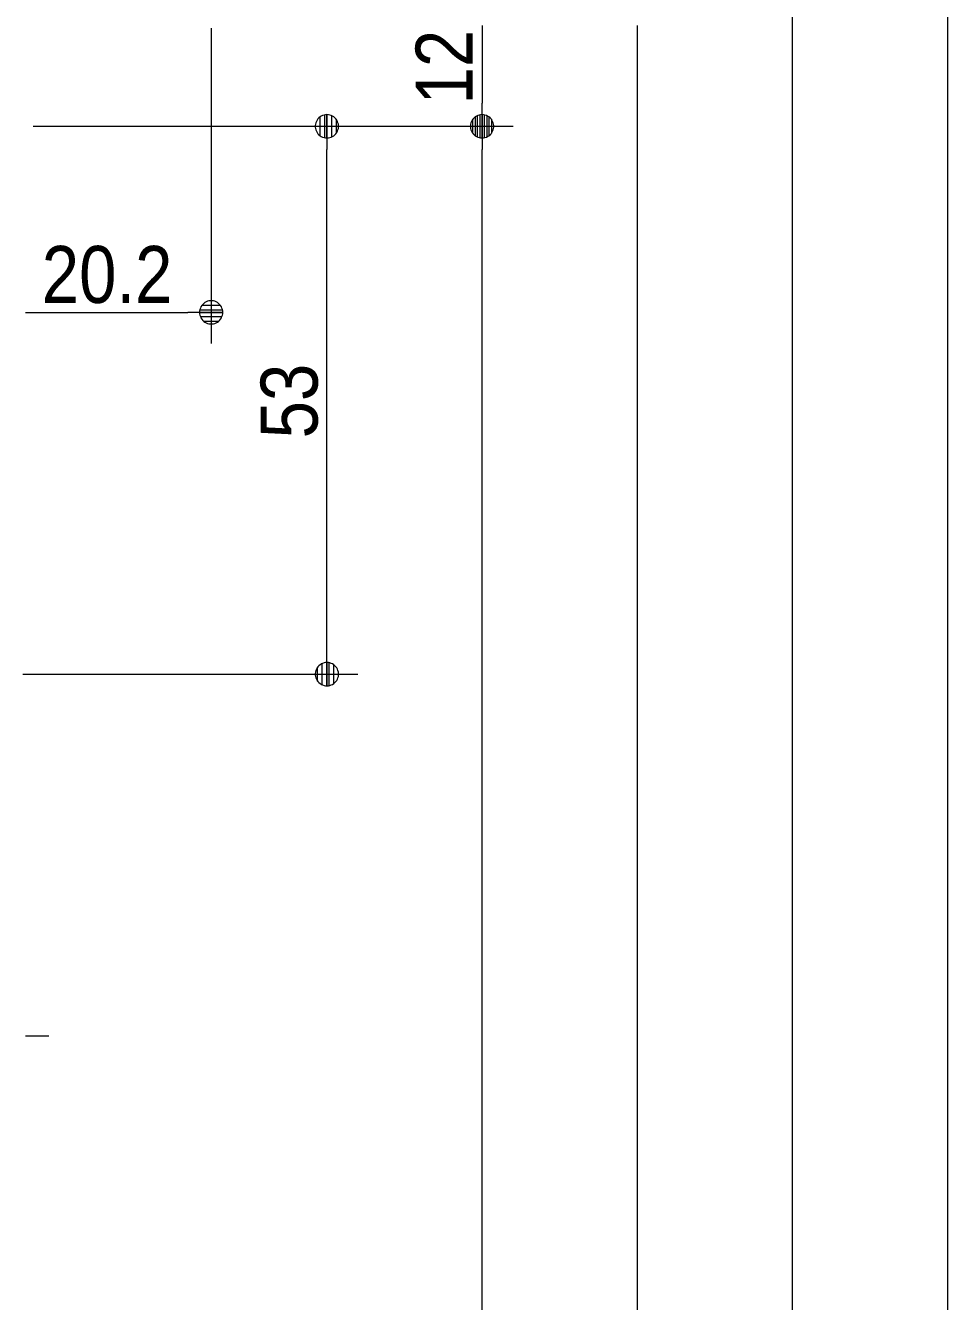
# Model space of a CAD drawing. Units: millimetres, scale not verified, with parts at other scales. Extents: x -4547 to 4547, y -2284 to 2284.
# Drawn here: x -1473 to -1027, y -505 to 112 of the extents above; entities that cross this region are included whole.
import ezdxf
from ezdxf.enums import TextEntityAlignment as Align

# ---------------------------------------------------------------- set-up
doc = ezdxf.new("R2010")
doc.units = ezdxf.units.MM
doc.header["$LTSCALE"] = 20
for name, color, linetype, lineweight in [('0-0_2寸法-2', 7, 'Continuous', 9), ('0-1_0', 7, 'Continuous', 9), ('0-2_2寸法-1', 7, 'Continuous', 9)]:
    doc.layers.add(name, color=color, linetype=linetype, lineweight=lineweight)
doc.styles.add('ＭＳ Ｐゴシック', font='')
doc.styles.get('ＭＳ Ｐゴシック').set_extended_font_data('MS PGothic')

# ---------------------------------------------------------------- blocks, each defined once
blk = doc.blocks.new('_Dot')
at = {"layer": '0-1_0'}
for p, q in [((-10, 0), (-20, 0)), ((9.78, 2), (-9.78, 2)), ((7.99, 6), (-7.99, 6)), ((9.16, -3.98), (-9.16, -3.98)), ((6, -7.98), (-6, -7.98))]:
    blk.add_line(p, q, dxfattribs=at)
for points in [[(10, 0), (9.92, 1.25), (9.69, 2.49), (9.3, 3.68), (8.76, 4.82), (8.09, 5.88), (7.29, 6.85), (6.37, 7.71), (5.36, 8.44), (4.26, 9.05), (3.09, 9.51), (1.87, 9.82), (0.63, 9.98), (-0.63, 9.98), (-1.87, 9.82), (-3.09, 9.51), (-4.26, 9.05), (-5.36, 8.44), (-6.37, 7.71), (-7.29, 6.85), (-8.09, 5.88), (-8.76, 4.82), (-9.3, 3.68), (-9.69, 2.49), (-9.92, 1.25), (-10, 0), (0, 0)], [(-10, 0), (-9.92, -1.25), (-9.69, -2.49), (-9.3, -3.68), (-8.76, -4.82), (-8.09, -5.88), (-7.29, -6.85), (-6.37, -7.71), (-5.36, -8.44), (-4.26, -9.05), (-3.09, -9.51), (-1.87, -9.82), (-0.63, -9.98), (0.63, -9.98), (1.87, -9.82), (3.09, -9.51), (4.26, -9.05), (5.36, -8.44), (6.37, -7.71), (7.29, -6.85), (8.09, -5.88), (8.76, -4.82), (9.3, -3.68), (9.69, -2.49), (9.92, -1.25), (10, 0), (0, 0)]]:
    blk.add_lwpolyline(points, close=True, dxfattribs=at)

msp = doc.modelspace()

# ---------------------------------------------------------------- linework, layer by layer
at = {"layer": '0-0_2寸法-2'}
msp.add_line((-1472.87, -376.93), (-1461.61, -376.93), dxfattribs=at)
at = {"layer": '0-2_2寸法-1'}
for p, q in [((-1027.17, 156.74), (-1027.17, -1684.74)), ((-1102.17, 141.74), (-1102.17, -1684.74)), ((-1252.17, 111.74), (-1252.17, 74.26)), ((-1177.17, 111.74), (-1177.17, -1684.74)), ((-1383.13, 110.5), (-1383.13, -42)), ((-1469.13, 63), (-1237.17, 63)), ((-1469.13, 63), (-1237.17, 63)), ((-1469.13, 63), (-1312.17, 63)), ((-1327.17, -190.74), (-1327.17, 51.74)), ((-1252.17, -1614.74), (-1252.17, 51.74)), ((-1472.87, -27), (-1394.38, -27)), ((-1474.13, -202), (-1312.17, -202))]:
    msp.add_line(p, q, dxfattribs=at)

# ---------------------------------------------------------------- block references
at = {"layer": '0-2_2寸法-1', "xscale": 0.5627563, "yscale": 0.5627563}
for p, rotation in [((-1252.17, 63), 270), ((-1327.17, 63), 90), ((-1252.17, 63), 90), ((-1327.17, -202), 270)]:
    msp.add_blockref('_Dot', p, dxfattribs=dict(at, rotation=rotation))
msp.add_blockref('_Dot', (-1383.13, -27), dxfattribs=at)

# ---------------------------------------------------------------- texts
at = {"layer": '0-2_2寸法-1', "style": 'ＭＳ Ｐゴシック', "width": 0.9}
for s, p in [('12', (-1248.45, 73.55)), ('53', (-1323.38, -87.94))]:
    msp.add_text(s, height=27.57, rotation=90, dxfattribs=at).set_placement(p, align=Align.BOTTOM_LEFT)
msp.add_text('20.2', height=27.57, dxfattribs=at).set_placement((-1465.03, -30.72), align=Align.BOTTOM_LEFT)

doc.saveas('drawing.dxf')
